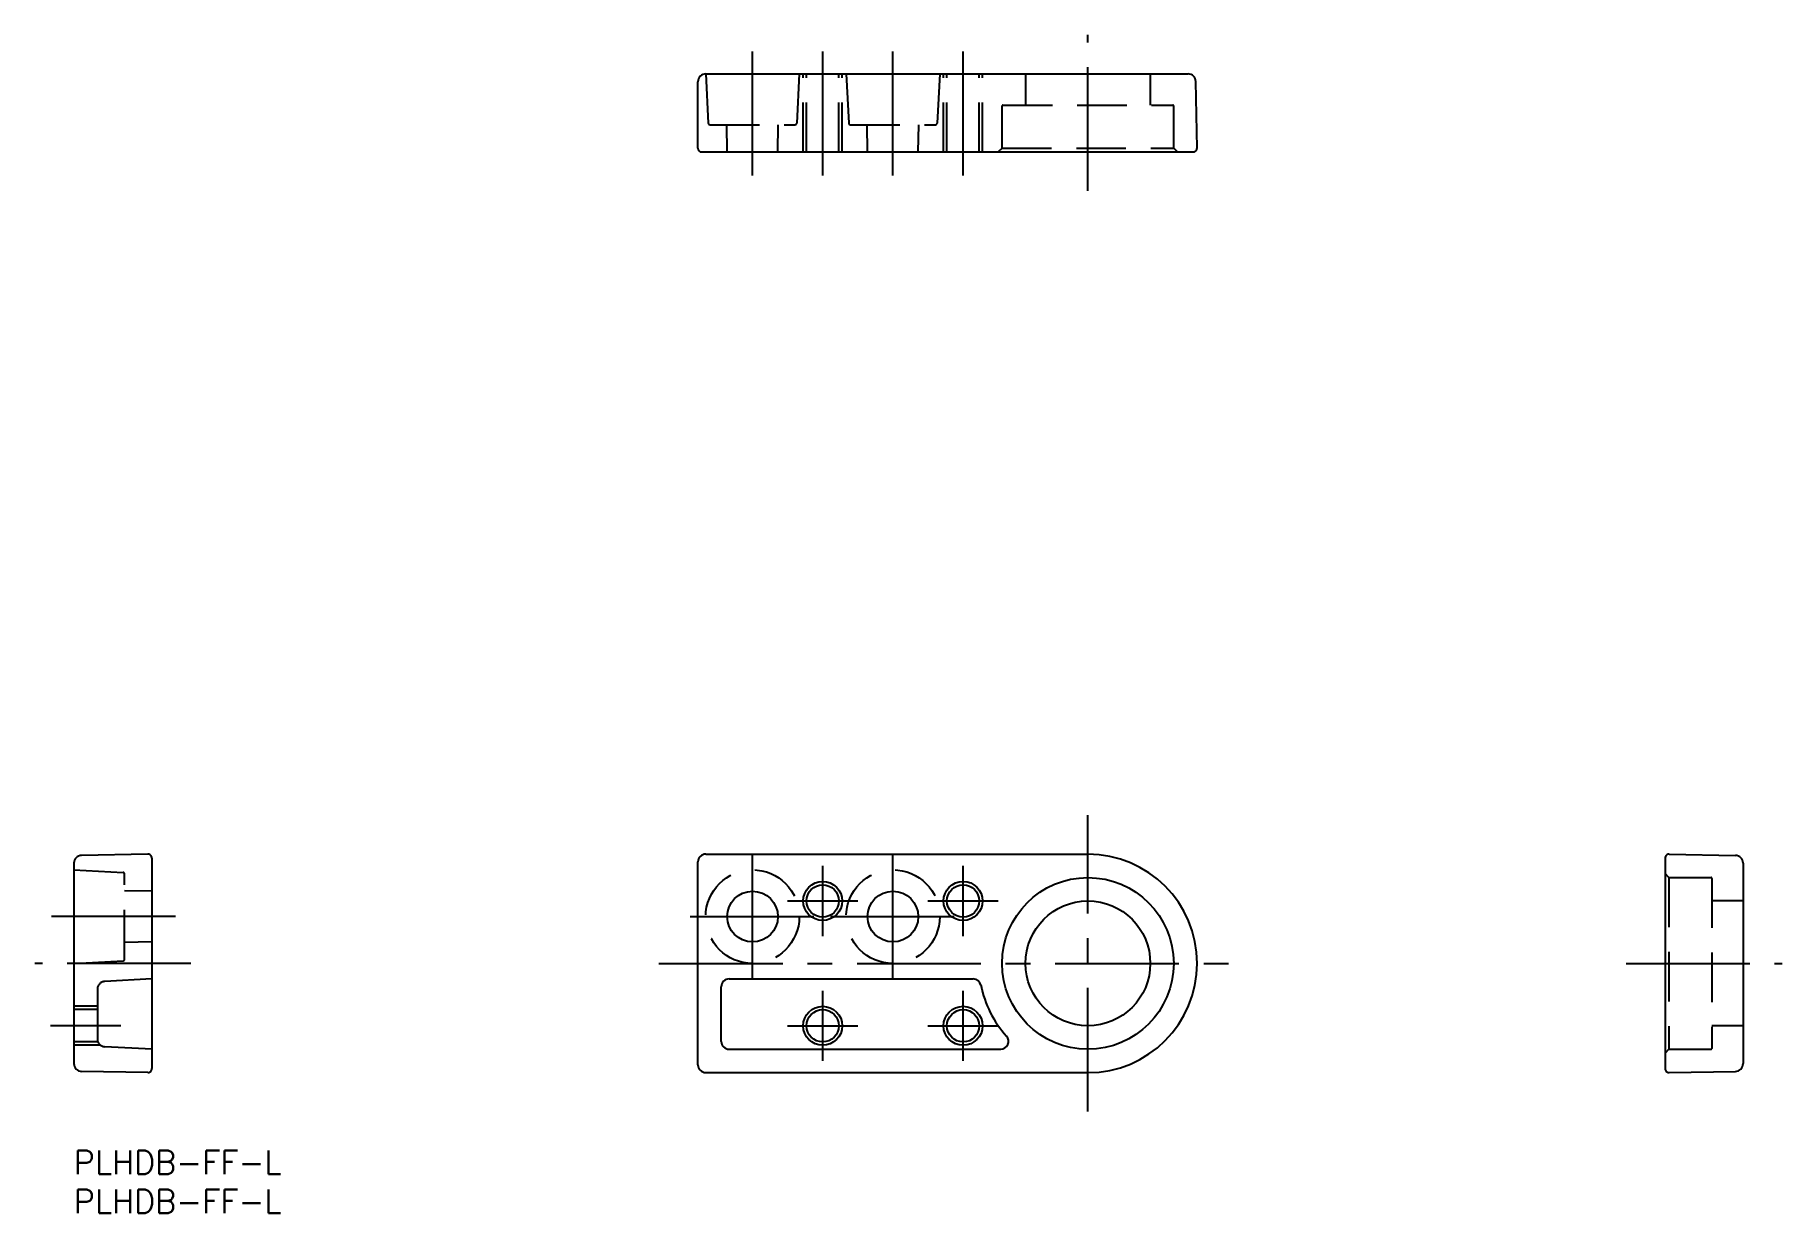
# Model space of a CAD drawing. Extents: x -5 to 219, y -8 to 143.
import ezdxf

# ---------------------------------------------------------------- set-up
doc = ezdxf.new("R2010")
doc.units = 0
doc.header["$LTSCALE"] = 0.5
doc.linetypes.add('CENTER', pattern=[50.8, 31.75, -6.35, 6.35, -6.35])
doc.linetypes.add('DASHED', pattern=[19.05, 12.7, -6.35])
for name, color, linetype in [('MSM_CENTER', 1, 'CENTER'), ('MSM_CONTINUOUS', 7, 'CONTINUOUS'), ('MSM_DASHED', 4, 'DASHED'), ('MSM_NARROW', 5, 'CONTINUOUS'), ('MSM_PART_NUMBER', 7, 'CONTINUOUS')]:
    doc.layers.add(name, color=color, linetype=linetype)
doc.styles.get("Standard").update_dxf_attribs({"font": 'txt.shx', "height": 3, "bigfont": 'bigfont.shx'})

msp = doc.modelspace()

# ---------------------------------------------------------------- linework, layer by layer
at = {"layer": 'MSM_CENTER'}
for p, q in [((130, 123), (130, 143)), ((87, 125), (87, 141)), ((96, 125), (96, 141)), ((105, 125), (105, 141)), ((114, 125), (114, 141)), ((130, 5), (130, 43)), ((87, 22), (87, 38)), ((96, 27.5), (96, 36.5)), ((105, 22), (105, 38)), ((114, 27.5), (114, 36.5)), ((91.5, 32), (100.5, 32)), ((109.5, 32), (118.5, 32)), ((13, 30), (-3, 30)), ((79, 30), (95, 30)), ((97, 30), (113, 30)), ((15, 24), (-5, 24)), ((75, 24), (149, 24)), ((199, 24), (219, 24)), ((96, 11.5), (96, 20.5)), ((114, 11.5), (114, 20.5)), ((6, 16), (-3, 16)), ((91.5, 16), (100.5, 16)), ((109.5, 16), (118.5, 16))]:
    msp.add_line(p, q, dxfattribs=at)
at = {"layer": 'MSM_CONTINUOUS'}
for p, q in [((80, 128.5), (80, 137)), ((81, 138), (142.84, 138)), ((143.99, 128.51), (143.84, 137.02)), ((80.5, 128), (143.49, 128)), ((0, 36.84), (0, 11.16)), ((9.49, 37.99), (0.98, 37.84)), ((10, 37.49), (10, 10.51)), ((80, 11), (80, 37)), ((81, 38), (130, 38)), ((204, 37.49), (204, 10.51)), ((204.51, 37.99), (213.02, 37.84)), ((214, 36.84), (214, 11.16)), ((83, 14), (83, 21)), ((84, 22), (115.3, 22)), ((84, 13), (118.82, 13)), ((9.49, 10.01), (0.98, 10.16)), ((81, 10), (130, 10)), ((204.51, 10.01), (213.02, 10.16))]:
    msp.add_line(p, q, dxfattribs=at)
for centre, radius in [((96, 32), 2.07), ((114, 32), 2.07), ((130, 24), 11), ((87, 30), 3.25), ((105, 30), 3.25), ((130, 24), 8), ((96, 16), 2.07), ((114, 16), 2.07)]:
    msp.add_circle(centre, radius, dxfattribs=at)
for centre, radius, start, end in [((81, 137), 1, 90, 180), ((142.84, 137), 1, 1, 90), ((80.5, 128.5), 0.5, 180, 270), ((143.49, 128.5), 0.5, 270, 1), ((1, 36.84), 1, 91, 180), ((9.5, 37.49), 0.5, 0, 91), ((81, 37), 1, 90, 180), ((130, 24), 14, 270, 90), ((204.5, 37.49), 0.5, 89, 180), ((213, 36.84), 1, 0, 89), ((84, 21), 1, 90, 180), ((115.3, 21), 1, 11.537, 90), ((130, 24), 14, 191.537, 221.8103), ((84, 14), 1, 180, 270), ((118.82, 14), 1, 270, 41.8103), ((1, 11.16), 1, 180, 269), ((9.5, 10.51), 0.5, 269, 0), ((81, 11), 1, 180, 270), ((204.5, 10.51), 0.5, 180, 271), ((213, 11.16), 1, 271, 0)]:
    msp.add_arc(centre, radius, start, end, dxfattribs=at)
at = {"layer": 'MSM_DASHED'}
for p, q in [((81, 138), (81.33, 131.69)), ((93, 138), (92.67, 131.69)), ((93.5, 128), (93.5, 138)), ((93.93, 128), (93.93, 138)), ((98.07, 128), (98.07, 138)), ((98.5, 128), (98.5, 138)), ((99, 138), (99.33, 131.69)), ((111, 138), (110.67, 131.69)), ((111.5, 128), (111.5, 138)), ((111.93, 128), (111.93, 138)), ((116.07, 128), (116.07, 138)), ((116.5, 128), (116.5, 138)), ((122, 138), (122, 134)), ((138, 138), (138, 134)), ((119, 128.5), (119, 133.9)), ((119.1, 134), (140.9, 134)), ((141, 128.5), (141, 133.9)), ((81.53, 131.5), (92.47, 131.5)), ((83.75, 128), (83.69, 131.5)), ((90.25, 128), (90.31, 131.5)), ((99.53, 131.5), (110.47, 131.5)), ((101.75, 128), (101.69, 131.5)), ((108.25, 128), (108.31, 131.5)), ((119, 128.5), (118.5, 128)), ((119, 128.5), (141, 128.5)), ((141, 128.5), (141.5, 128)), ((0, 36), (6.31, 35.67)), ((6.5, 24.53), (6.5, 35.47)), ((204.5, 35), (204, 35.5)), ((204.5, 35), (209.9, 35)), ((204.5, 35), (204.5, 13)), ((210, 34.9), (210, 13.1)), ((10, 33.25), (6.5, 33.31)), ((214, 32), (210, 32)), ((10, 26.75), (6.5, 26.69)), ((0, 24), (6.31, 24.33)), ((3, 20.68), (3, 14.32)), ((10, 22), (3.95, 21.68)), ((3, 18.5), (0, 18.5)), ((3, 18.07), (0, 18.07)), ((214, 16), (210, 16)), ((3.05, 13.93), (0, 13.93)), ((3.42, 13.5), (0, 13.5)), ((10, 13), (3.95, 13.32)), ((204.5, 13), (204, 12.5)), ((204.5, 13), (209.9, 13))]:
    msp.add_line(p, q, dxfattribs=at)
for centre in [(87, 30), (105, 30)]:
    msp.add_circle(centre, 6, dxfattribs=at)
for centre, radius, start, end in [((119.1, 133.9), 0.1, 90, 180), ((140.9, 133.9), 0.1, 0, 90), ((81.53, 131.7), 0.2, 183, 270), ((92.47, 131.7), 0.2, 270, 357), ((99.53, 131.7), 0.2, 183, 270), ((110.47, 131.7), 0.2, 270, 357), ((6.3, 35.47), 0.2, 0, 87), ((209.9, 34.9), 0.1, 0, 90), ((6.3, 24.53), 0.2, 273, 0), ((4, 20.68), 1, 93, 180), ((4, 14.32), 1, 180, 267), ((209.9, 13.1), 0.1, 270, 0)]:
    msp.add_arc(centre, radius, start, end, dxfattribs=at)
at = {"layer": 'MSM_NARROW'}
for centre in [(96, 32), (114, 32), (96, 16), (114, 16)]:
    msp.add_circle(centre, 2.5, dxfattribs=at)

# ---------------------------------------------------------------- texts
at = {"layer": 'MSM_PART_NUMBER'}
for p in [(0, -3), (0, -8)]:
    msp.add_text('PLHDB-FF-L', height=3, dxfattribs=at).set_placement(p)

doc.saveas('drawing.dxf')
